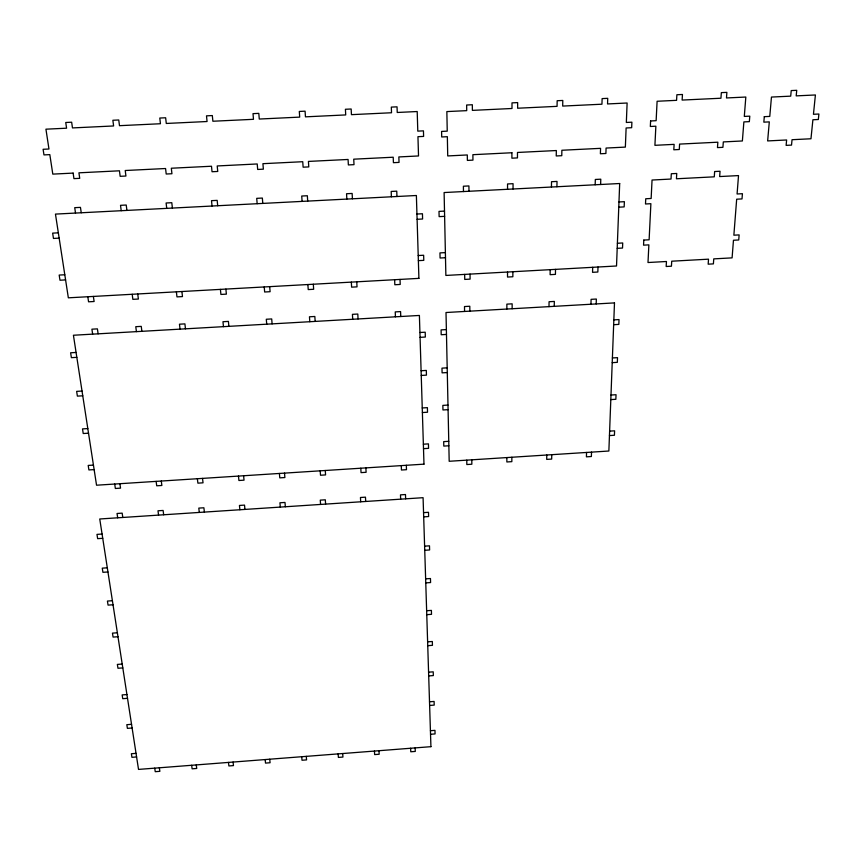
<?xml version="1.0" encoding="UTF-8"?>
<svg xmlns="http://www.w3.org/2000/svg" width="862" height="862" viewBox="0 0 862 862"><rect width="100%" height="100%" fill="white"/><g stroke="black" fill="none" stroke-linecap="round" stroke-linejoin="round"><path stroke-width="1.29" d="M506.856 457.571L506.856 461.967L511.845 461.644L511.856 457.248M506.867 309.038L506.867 304.135L512.147 303.833L512.147 308.747M507.524 272.026L507.524 277.047L512.858 276.745L512.868 271.735M507.546 189.295L507.546 183.962L513.062 183.681L513.041 189.004M546.777 455.007L546.713 459.392L551.68 459.08L551.755 454.683M548.997 306.635L549.072 301.732L554.331 301.431L554.244 306.333M550.193 269.666L550.118 274.676L555.43 274.385L555.516 269.375M551.454 187.032L551.529 181.71L557.014 181.429L556.927 186.752M586.559 452.453L586.419 456.838L591.375 456.515L591.515 452.13M590.955 304.232L591.095 299.34L596.342 299.039L596.192 303.941M592.7 267.306L592.55 272.317L597.84 272.026L598.002 267.015M595.168 184.78L595.33 179.468L600.782 179.188L600.62 184.5M136.045 753.377L131.38 753.733L131.94 757.321L136.595 756.955M430.429 730.707L434.965 730.362L435.062 733.928L430.537 734.273M131.541 724.328L126.822 724.683L127.393 728.358L132.112 728.002M429.513 701.797L434.103 701.442L434.211 705.094L429.632 705.45M122.803 667.91L117.975 668.265L117.361 664.408L122.21 664.052M427.746 645.67L432.444 645.326L432.325 641.49L427.627 641.834M126.929 694.567L122.156 694.912L122.738 698.683L127.511 698.328M428.576 672.177L433.22 671.832L433.338 675.571L428.694 675.916M117.361 632.783L112.459 633.128L113.084 637.083L117.975 636.738M426.647 610.738L431.399 610.393L431.517 614.326L426.765 614.66M112.394 600.706L107.427 601.062L108.062 605.113L113.03 604.768M425.634 578.855L430.461 578.521L430.58 582.55L425.763 582.884M107.297 567.81L102.266 568.155L102.923 572.314L107.944 571.969M424.61 546.163L429.491 545.829L429.61 549.967L424.74 550.301M102.072 534.041L96.975 534.386L97.643 538.653L102.729 538.308M423.544 512.631L428.489 512.297L428.619 516.543L423.684 516.866M448.757 441.312L443.693 441.635L443.801 446.096L448.854 445.773M609.617 431.129L614.606 430.817L614.423 435.256L609.445 435.569M93.441 465.103L88.204 465.426L88.905 469.93L94.13 469.596M423.361 444.199L428.436 443.876L428.565 448.337L423.501 448.66M447.981 405.065L442.852 405.388L442.96 409.967L448.089 409.655M610.986 395.033L616.039 394.721L615.856 399.289L610.813 399.602M87.805 428.576L82.504 428.899L83.226 433.521L88.527 433.198M422.24 407.963L427.39 407.651L427.52 412.23L422.38 412.542M447.195 367.837L441.99 368.149L442.098 372.858L447.292 372.546M612.397 357.967L617.515 357.655L617.332 362.342L612.214 362.654M82.03 391.046L76.643 391.37L77.386 396.121L82.763 395.798M421.098 370.746L426.313 370.434L426.442 375.142L421.238 375.455M446.376 329.586L441.096 329.898L441.204 334.736L446.473 334.424M613.841 319.877L619.024 319.576L618.841 324.392L613.658 324.694M76.082 352.461L70.619 352.784L71.384 357.665L76.837 357.342M419.923 332.506L425.203 332.204L425.343 337.042L420.063 337.344M445.492 257.716L440.083 258.007L439.965 252.9L445.385 252.609M617.203 248.342L622.526 248.051L622.72 242.976L617.397 243.267M65.587 279.913L59.984 280.225L59.176 275.064L64.79 274.762M418.361 260.647L423.781 260.356L423.641 255.249L418.21 255.54M444.512 211.093L439.006 211.384L439.135 216.631L444.62 216.351M618.97 201.967L624.379 201.676L624.163 206.902L618.776 207.192M58.347 232.826L52.647 233.128L53.466 238.44L59.155 238.138M416.939 214.035L422.445 213.754L422.595 219.002L417.1 219.293M117.685 517.814L117.038 513.483L122.167 513.149L122.803 517.469M154.729 768.15L155.246 771.684L159.869 771.328L159.351 767.794M75.511 213.065L74.725 207.667L80.457 207.376L81.243 212.763M87.816 296.743L88.56 301.808L94.109 301.506L93.376 296.431M92.643 334.144L91.911 329.187L97.406 328.875L98.128 333.831M114.711 484.045L115.357 488.474L120.54 488.14L119.893 483.711M121.219 210.705L120.518 205.318L126.218 205.027L126.919 210.414M132.198 294.276L132.856 299.34L138.383 299.039L137.726 293.974M136.422 331.633L135.776 326.687L141.249 326.375L141.885 331.32M156.13 481.384L156.712 485.802L161.862 485.468L161.291 481.05M158.565 515.12L157.994 510.789L163.112 510.455L163.672 514.776M191.666 765.284L192.129 768.818L196.73 768.451L196.277 764.928M180.039 329.144L179.468 324.198L184.91 323.886L185.47 328.831M197.376 478.733L197.894 483.151L203.033 482.817L202.527 478.399M199.305 512.437L198.799 508.106L203.885 507.772L204.391 512.093M228.473 762.417L228.893 765.952L233.473 765.596L233.063 762.062M166.732 208.367L166.107 202.99L171.797 202.699L172.4 208.076M176.387 291.83L176.969 296.884L182.475 296.582L181.904 291.518M239.884 509.754L239.442 505.444L244.517 505.11L244.948 509.42M265.162 759.562L265.518 763.096L270.086 762.741L269.731 759.207M212.041 206.029L211.502 200.663L217.17 200.372L217.698 205.738M220.403 289.384L220.909 294.438L226.383 294.136L225.887 289.082M223.463 326.655L222.967 321.72L228.398 321.407L228.883 326.342M238.472 476.083L238.914 480.5L244.032 480.166L243.601 475.759M280.312 507.093L279.935 502.783L284.988 502.449L285.354 506.759M301.711 756.728L302.023 760.252L306.57 759.896L306.279 756.373M257.167 203.701L256.714 198.346L262.35 198.055L262.791 203.41M264.225 286.96L264.656 292.002L270.108 291.701L269.687 286.647M266.724 324.177L266.304 319.252L271.702 318.94L272.112 323.875M279.407 473.453L279.784 477.86L284.88 477.537L284.514 473.119M320.578 504.442L320.276 500.132L325.308 499.798L325.599 504.108M338.141 753.894L338.389 757.418L342.936 757.062L342.688 753.539M302.099 201.396L301.732 196.03L307.346 195.749L307.702 201.105M307.874 284.535L308.23 289.578L313.66 289.276L313.315 284.234M309.803 321.72L309.458 316.785L314.835 316.483L315.169 321.407M320.19 470.835L320.502 475.242L325.577 474.908L325.276 470.501M346.847 199.09L346.556 193.734L352.138 193.454L352.418 198.799M351.34 282.122L351.621 287.154L357.03 286.852L356.76 281.82M352.698 319.263L352.439 314.339L357.795 314.037L358.053 318.951M360.812 468.217L361.049 472.624L366.113 472.29L365.876 467.894M360.693 501.792L360.456 497.493L365.466 497.158L365.703 501.468M374.453 751.071L374.647 754.584L379.172 754.239L378.978 750.716M391.391 196.795L391.186 191.45L396.757 191.159L396.951 196.504M394.634 279.719L394.828 284.751L400.216 284.449L400.033 279.428M395.432 316.817L395.238 311.904L400.582 311.591L400.765 316.516M401.283 465.62L401.455 470.016L406.487 469.693L406.325 465.286M400.658 499.163L400.485 494.863L405.485 494.529L405.646 498.839M410.635 748.248L410.775 751.772L415.279 751.427L415.15 747.904M463.465 191.558L463.39 186.224L468.917 185.933L468.982 191.278M464.672 274.407L464.747 279.428L470.102 279.126L470.038 274.105M464.564 311.462L464.499 306.549L469.801 306.247L469.865 311.16M466.773 460.146L466.838 464.543L471.848 464.219L471.794 459.823M511.909 152.746L511.899 158.188L517.459 157.908L517.48 152.466L556.335 150.538L556.238 155.968L561.776 155.688L561.873 150.257L600.566 148.339L600.394 153.759L605.9 153.49L606.083 148.059L625.359 147.1L626.124 127.975L631.663 127.705L631.889 122.188L626.34 122.458L627.116 103.009L607.548 103.946L607.732 98.333L602.129 98.602L601.945 104.205L562.692 106.08L562.789 100.466L557.164 100.725L557.067 106.349L517.642 108.224L517.653 102.6L512.006 102.869L511.996 108.493L472.387 110.379L472.333 104.744L466.644 105.013L466.719 110.648L446.85 111.586L447.238 131.153L441.592 131.423L441.71 136.972L447.346 136.692L447.723 155.936L467.301 154.955L467.376 160.407L472.947 160.127L472.893 154.686L511.909 152.746M614.487 302.896L608.863 451.02L449.188 461.278L446.01 312.518L614.487 302.896M619.681 183.52L616.524 265.992L445.869 275.441L444.113 192.549L619.681 183.52M643.795 240.078L643.558 245.153L648.87 244.873L647.998 262.522L666.455 261.498L666.175 266.498L671.433 266.207L671.724 261.208L708.51 259.171L708.165 264.171L713.402 263.88L713.758 258.88L732.097 257.867L733.465 240.261L738.734 239.97L739.133 234.906L733.864 235.186L736.676 199.197L742.01 198.917L742.43 193.702L737.085 193.982L738.518 175.589L719.662 176.559L720.039 171.258L714.641 171.527L714.275 176.829L676.444 178.779L676.745 173.467L671.315 173.747L671.024 179.048L652.049 180.029L651.144 198.475L645.746 198.756L645.498 203.982L650.885 203.701L649.118 239.787L643.795 240.078M650.605 120.96L650.336 126.477L655.863 126.208L654.915 145.322L674.116 144.363L673.815 149.783L679.278 149.503L679.59 144.094L717.852 142.198L717.475 147.596L722.916 147.327L723.315 141.918L742.376 140.969L743.874 121.908L749.347 121.639L749.789 116.154L744.305 116.413L745.824 97.04L726.483 97.956L726.881 92.374L721.343 92.633L720.944 98.225L682.133 100.067L682.456 94.475L676.885 94.745L676.573 100.337L657.103 101.263L656.133 120.691L650.605 120.96M764.303 116.672L763.84 122.156L769.303 121.887L767.643 140.926L786.629 139.978L786.122 145.366L791.531 145.096L792.038 139.709L810.97 138.771L812.898 119.764L818.34 119.495L818.9 114.021L813.448 114.28L815.409 94.971L796.197 95.876L796.736 90.316L791.23 90.575L790.713 96.145L771.458 97.061L769.777 116.402L764.303 116.672M430.925 746.675L138.523 769.41L99.744 518.989L423.08 497.686L430.925 746.675M423.975 464.155L96.544 485.209L73.421 335.243L419.395 315.449L423.975 464.155M418.91 278.372L68.346 297.821L55.459 214.099L416.378 195.502L418.91 278.372M73.13 173.1L52.797 174.113L49.824 154.621L43.973 154.901L43.1 149.288L48.962 149.007L45.934 129.181L66.579 128.201L65.749 122.49L71.654 122.21L72.473 127.921L113.612 125.96L112.868 120.26L118.751 119.98L119.484 125.68L160.44 123.74L159.793 118.04L165.644 117.771L166.28 123.46L207.063 121.52L206.503 115.842L212.321 115.562L212.882 121.24L253.482 119.312L253.008 113.644L258.805 113.364L259.268 119.042L299.696 117.113L299.308 111.446L305.083 111.176L305.46 116.844L345.716 114.926L345.414 109.269L351.157 109L351.448 114.657L391.531 112.75L391.316 107.103L397.037 106.834L397.242 112.48L417.208 111.532L417.79 131.132L423.447 130.852L423.608 136.411L417.951 136.681L418.523 155.957L398.847 156.938L399.041 162.401L393.417 162.681L393.212 157.218L353.732 159.179L354.013 164.653L348.367 164.933L348.076 159.459L308.424 161.42L308.779 166.905L303.122 167.185L302.745 161.711L262.921 163.683L263.363 169.167L257.673 169.458L257.221 163.963L217.213 165.957L217.752 171.452L212.041 171.732L211.492 166.237L171.322 168.23L171.937 173.736L166.204 174.016L165.569 168.521L125.227 170.514L125.927 176.031L120.163 176.322L119.452 170.805L78.927 172.82L79.724 178.337L73.938 178.628L73.13 173.1"/></g></svg>
